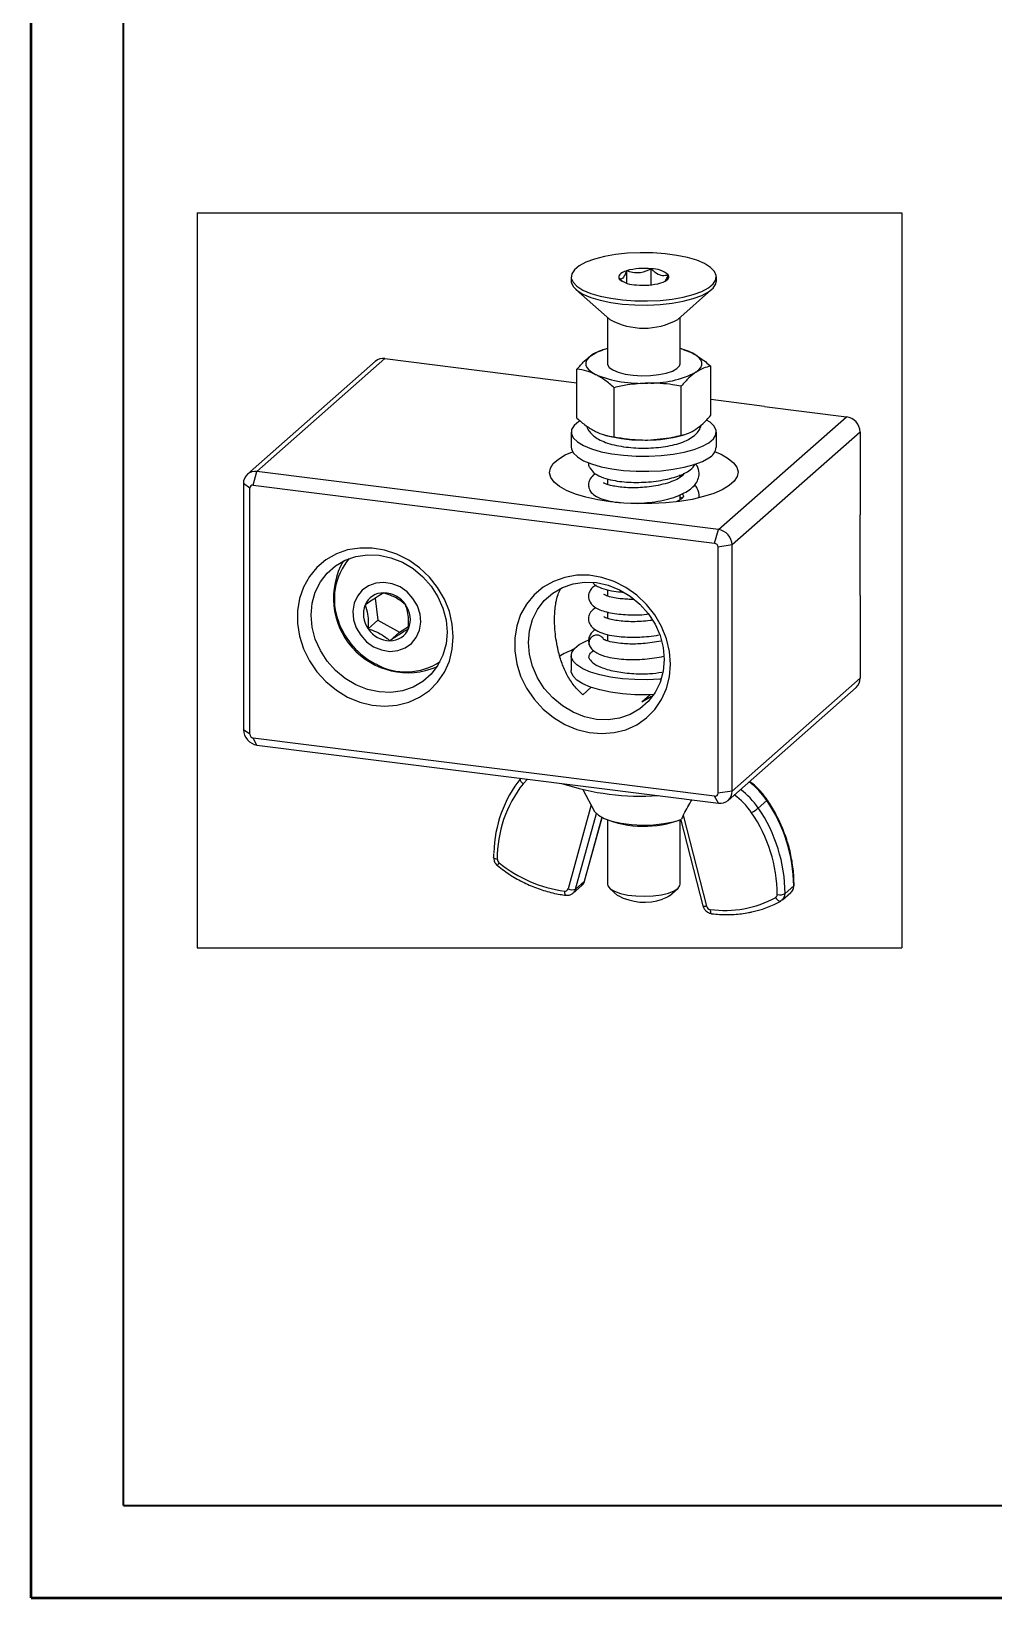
# Model space of a CAD drawing. Header units: millimetres. Extents: x 0 to 279, y 0 to 216.
# Drawn here: x 0 to 66.3, y 0 to 108 of the extents above; entities that cross this region are included whole.
import ezdxf

# ---------------------------------------------------------------- set-up
doc = ezdxf.new("R2010")
doc.units = ezdxf.units.MM
doc.layers.add('PAGE_BORDER', color=7, linetype='Continuous')
doc.layers.add('TITLE_BLOCK_BORDER', color=7, linetype='Continuous')

msp = doc.modelspace()

# ---------------------------------------------------------------- linework, layer by layer
at = {"color": 7, "linetype": 'Continuous', "lineweight": 50}
for q in [(0, 215.9), (279.4, 0)]:
    msp.add_line((0, 0), q, dxfattribs=at)
at = {"color": 7, "linetype": 'Continuous', "lineweight": 25}
for p, q in [((37.21, 91.03), (37.21, 90.75)), ((40.52, 90.9), (40.69, 90.73)), ((41.03, 90.61), (41.03, 91.45)), ((42.71, 90.48), (42.71, 91.58)), ((47.21, 90.75), (47.21, 91.03)), ((37.53, 90.16), (39.87, 88.1)), ((44.55, 88.1), (46.88, 90.16)), ((39.71, 88.24), (39.71, 85.04)), ((44.71, 85.04), (44.71, 88.24)), ((24.37, 85.4), (15.55, 77.62)), ((24.37, 85.4), (37.6, 83.73)), ((39.6, 86.05), (39.37, 85.99)), ((44.91, 86.03), (44.81, 86.05)), ((44.91, 86.02), (45.53, 85.79)), ((23.71, 85.21), (14.89, 77.43)), ((37.6, 81.28), (37.6, 84.67)), ((46.82, 81.49), (46.82, 84.87)), ((40.17, 80), (40.17, 83.39)), ((44.78, 80.11), (44.78, 83.49)), ((50.52, 82.1), (46.82, 82.57)), ((50.52, 82.1), (56.18, 81.39)), ((47.36, 73.61), (56.18, 81.39)), ((37.21, 80.33), (37.21, 79.29)), ((39.5, 80.13), (39.6, 80.1)), ((44.81, 80.1), (45.05, 80.17)), ((47.21, 79.29), (47.21, 80.33)), ((57.11, 80.33), (48.29, 72.55)), ((57.11, 80.33), (57.11, 74.63)), ((15.05, 76.47), (14.62, 76.79)), ((14.62, 76.79), (14.62, 59.82)), ((15.29, 76.68), (15.55, 77.62)), ((15.29, 76.68), (47.09, 72.67)), ((47.36, 73.61), (15.55, 77.62)), ((39.71, 77.11), (39.71, 76.72)), ((44.83, 77.31), (44.7, 77.37)), ((44.71, 77.21), (44.71, 77.38)), ((15.05, 59.5), (15.05, 76.47)), ((39.71, 75.62), (39.71, 75.56)), ((44.71, 75.67), (44.71, 76.01)), ((44.85, 75.78), (44.71, 75.83)), ((57.11, 69.06), (57.11, 74.63)), ((47.09, 72.67), (47.36, 73.61)), ((48.29, 72.55), (47.32, 72.41)), ((47.32, 72.41), (47.32, 55.44)), ((48.29, 55.58), (48.29, 72.55)), ((39.71, 69.47), (39.71, 69.03)), ((23.7, 68.88), (23.89, 67.37)), ((57.11, 69.06), (57.11, 63.36)), ((23.89, 67.37), (23.21, 66.77)), ((23.89, 67.37), (25.38, 66.55)), ((25.38, 66.55), (25.99, 66.94)), ((39.71, 67.94), (39.71, 67.49)), ((25.38, 66.55), (24.7, 65.95)), ((39.67, 65.94), (39.71, 65.96)), ((39.71, 66.39), (39.71, 65.93)), ((37.21, 64.92), (37.21, 63.89)), ((38, 62.23), (38.58, 62.74)), ((48.02, 54.95), (56.84, 62.73)), ((48.29, 55.58), (57.11, 63.36)), ((42.65, 62.23), (42.08, 61.72)), ((42.74, 62.11), (42.08, 61.72)), ((15.05, 59.5), (14.62, 59.82)), ((47.09, 55.23), (15.29, 59.24)), ((15.55, 58.76), (15.29, 59.24)), ((15.55, 58.76), (47.36, 54.76)), ((38.01, 55.69), (38.82, 54.19)), ((47.36, 54.76), (47.09, 55.23)), ((48.29, 55.58), (47.32, 55.44)), ((50.69, 54.94), (50.1, 54.42)), ((38.13, 49.39), (39.33, 53.77)), ((39.71, 53.59), (39.71, 49.17)), ((44.71, 49.17), (44.71, 53.59)), ((44.76, 53.59), (46.28, 47.68)), ((44.93, 53.92), (46.54, 47.65)), ((37.35, 48.56), (37.94, 49.08)), ((38.1, 49.36), (37.51, 48.84)), ((39.87, 48.87), (40.43, 48.38)), ((43.98, 48.38), (44.55, 48.87)), ((51.76, 48.09), (52.35, 48.61)), ((52.54, 49.05), (51.95, 48.53)), ((37.35, 48.56), (37.36, 48.57))]:
    msp.add_line(p, q, dxfattribs=at)
at = {"color": 8, "linetype": 'Continuous', "lineweight": 25}
for p, q in [((38.58, 54.64), (36.99, 48.86)), ((37.51, 48.84), (38.94, 54.04)), ((39.32, 53.78), (38.1, 49.36)), ((44.58, 53.57), (44.81, 53.65))]:
    msp.add_line(p, q, dxfattribs=at)
at = {"color": 7, "linetype": 'Continuous', "lineweight": 25, "flags": 128}
for points in [[(38.8, 92.25), (38.22, 92.03), (37.75, 91.79), (37.43, 91.52), (37.24, 91.23), (37.21, 90.94), (37.33, 90.66), (37.6, 90.38), (38.01, 90.12), (38.55, 89.89), (39.19, 89.7), (39.93, 89.55), (40.74, 89.44), (41.59, 89.38), (42.46, 89.37), (43.33, 89.41), (44.16, 89.5), (44.93, 89.63), (45.61, 89.81), (46.2, 90.03), (46.66, 90.27), (46.99, 90.54), (47.17, 90.83), (47.2, 91.12), (47.08, 91.4), (46.81, 91.68), (46.4, 91.94), (45.87, 92.17), (45.22, 92.36), (44.48, 92.51), (43.67, 92.62), (42.82, 92.68), (41.95, 92.69), (41.09, 92.65), (40.26, 92.56), (39.49, 92.43), (38.8, 92.25)], [(37.21, 90.75), (37.21, 90.66), (37.33, 90.37), (37.6, 90.1), (38.01, 89.84), (38.55, 89.61), (39.19, 89.42), (39.93, 89.26), (40.74, 89.15), (41.59, 89.09), (42.46, 89.08), (43.33, 89.12), (44.16, 89.21), (44.93, 89.35), (45.61, 89.53), (46.2, 89.74), (46.66, 89.99), (46.99, 90.26), (47.17, 90.54), (47.21, 90.75)], [(41.03, 91.45), (40.87, 91.4), (40.74, 91.34), (40.63, 91.27), (40.55, 91.2), (40.5, 91.13), (40.48, 91.05), (40.48, 90.97), (40.52, 90.9)], [(43.39, 90.61), (43.54, 90.66), (43.67, 90.72), (43.78, 90.79), (43.86, 90.86), (43.91, 90.93), (43.94, 91.01), (43.93, 91.08), (43.89, 91.16)], [(38.62, 85.63), (38.42, 85.47), (38.28, 85.3), (38.22, 85.13), (38.22, 84.95), (38.28, 84.78), (38.42, 84.61), (38.62, 84.45), (38.88, 84.3)], [(45.8, 84.45), (46, 84.62), (46.13, 84.78), (46.2, 84.96), (46.2, 85.13), (46.13, 85.3), (45.99, 85.47), (45.79, 85.63), (45.53, 85.79)], [(39.71, 85.04), (39.71, 84.99), (39.82, 84.79), (40.08, 84.61), (40.45, 84.45), (40.93, 84.33), (41.48, 84.25), (42.07, 84.21), (42.68, 84.22), (43.25, 84.29)], [(43.25, 84.29), (43.76, 84.39), (44.19, 84.53), (44.49, 84.71), (44.67, 84.9), (44.71, 85.04)], [(37.79, 81.11), (37.72, 81.06), (37.4, 80.79), (37.23, 80.5), (37.22, 80.21), (37.35, 79.93), (37.64, 79.65), (38.06, 79.4), (38.61, 79.17), (39.26, 78.98), (40.01, 78.83), (40.82, 78.73), (41.68, 78.67), (42.55, 78.67), (43.41, 78.71), (44.24, 78.81), (45, 78.95), (45.68, 79.13), (46.25, 79.35), (46.7, 79.6)], [(46.7, 79.6), (47.01, 79.87), (47.18, 80.15), (47.19, 80.44), (47.06, 80.73), (46.78, 81.01), (46.53, 81.16)], [(39.91, 75.53), (39.03, 75.67), (38.22, 75.85), (37.5, 76.06), (36.88, 76.31), (36.39, 76.59), (36.02, 76.89), (35.79, 77.21), (35.71, 77.53), (35.77, 77.85), (35.97, 78.17), (36.32, 78.47), (36.79, 78.76), (37.3, 78.98)], [(37.21, 79.29), (37.22, 79.18), (37.35, 78.89), (37.64, 78.62), (38.06, 78.36), (38.61, 78.14), (39.26, 77.94), (40.01, 77.79), (40.82, 77.69), (41.68, 77.63), (42.55, 77.63), (43.41, 77.67), (44.24, 77.77), (45, 77.91), (45.68, 78.09), (46.25, 78.31), (46.7, 78.56)], [(47.12, 78.98), (47.53, 78.8), (48.03, 78.52), (48.39, 78.22), (48.62, 77.91), (48.71, 77.58), (48.65, 77.26), (48.44, 76.94), (48.1, 76.64), (47.62, 76.36), (47.03, 76.1), (46.32, 75.88), (45.53, 75.69), (44.66, 75.55), (43.73, 75.45), (42.77, 75.4), (41.8, 75.39), (40.84, 75.44), (39.91, 75.53)], [(29.08, 66.22), (29.01, 67.1), (28.81, 67.97), (28.47, 68.82), (28, 69.61), (27.43, 70.34), (26.76, 70.97), (26.01, 71.5), (25.2, 71.92), (24.35, 72.2), (23.49, 72.34), (22.63, 72.34), (21.8, 72.21), (21.02, 71.93), (20.3, 71.52), (19.68, 71), (19.16, 70.37), (18.76, 69.65), (18.48, 68.85), (18.34, 68.01), (18.34, 67.14), (18.48, 66.26), (18.76, 65.4), (19.16, 64.57), (19.68, 63.81), (20.3, 63.13), (21.02, 62.54), (21.8, 62.07), (22.63, 61.72), (23.49, 61.51), (24.35, 61.43), (25.2, 61.5), (26.01, 61.71), (26.76, 62.05), (27.43, 62.52), (28, 63.1), (28.47, 63.78), (28.81, 64.54), (29.01, 65.36), (29.08, 66.22)], [(28.65, 66.54), (28.58, 65.73), (28.36, 64.96), (28.02, 64.26), (27.55, 63.65), (26.98, 63.14), (26.31, 62.75), (25.57, 62.5), (24.78, 62.39), (23.97, 62.42), (23.16, 62.59), (22.37, 62.9), (21.63, 63.34), (20.96, 63.9), (20.39, 64.55), (19.92, 65.28), (19.57, 66.07), (19.36, 66.89), (19.29, 67.72), (19.36, 68.53), (19.57, 69.3), (19.92, 70), (20.39, 70.61), (20.96, 71.12), (21.63, 71.51), (22.37, 71.76), (23.16, 71.88), (23.97, 71.84), (24.78, 71.67), (25.57, 71.36), (26.31, 70.92), (26.98, 70.36), (27.55, 69.71), (28.02, 68.98), (28.36, 68.19), (28.58, 67.37), (28.65, 66.54)], [(44.05, 64.33), (43.98, 65.21), (43.77, 66.09), (43.43, 66.93), (42.97, 67.73), (42.4, 68.45), (41.73, 69.09), (40.98, 69.62), (40.17, 70.03), (39.32, 70.31), (38.45, 70.46), (37.6, 70.46), (36.76, 70.32), (35.98, 70.04), (35.27, 69.64), (34.65, 69.11), (34.13, 68.48), (33.72, 67.76), (33.45, 66.97), (33.31, 66.12), (33.31, 65.25), (33.45, 64.37), (33.72, 63.51), (34.13, 62.69), (34.65, 61.92), (35.27, 61.24), (35.98, 60.66), (36.76, 60.18), (37.6, 59.84), (38.45, 59.62), (39.32, 59.55), (40.17, 59.62), (40.98, 59.82), (41.73, 60.16), (42.4, 60.63), (42.97, 61.21), (43.43, 61.89), (43.77, 62.65), (43.98, 63.47), (44.05, 64.33)], [(25.41, 69.66), (24.86, 69.88), (24.3, 69.97), (23.75, 69.92), (23.24, 69.74), (22.81, 69.44), (22.47, 69.02), (22.25, 68.53), (22.16, 67.98), (22.21, 67.4), (22.39, 66.84), (22.7, 66.33), (23.1, 65.88), (23.59, 65.54), (24.14, 65.32), (24.7, 65.22), (25.25, 65.27), (25.76, 65.45), (26.19, 65.76), (26.53, 66.17), (26.75, 66.67), (26.84, 67.22), (26.79, 67.79), (26.61, 68.35), (26.3, 68.87), (25.9, 69.31), (25.41, 69.66)], [(43.61, 64.66), (43.54, 63.85), (43.33, 63.08), (42.99, 62.38), (42.52, 61.76), (41.94, 61.25), (41.27, 60.87), (40.54, 60.61), (39.75, 60.5), (38.94, 60.53), (38.12, 60.7), (37.34, 61.02), (36.6, 61.46), (35.93, 62.01), (35.35, 62.67), (34.89, 63.4), (34.54, 64.19), (34.33, 65.01), (34.26, 65.83), (34.33, 66.64), (34.54, 67.41), (34.89, 68.11), (35.35, 68.73), (35.93, 69.23), (36.6, 69.62), (37.34, 69.88), (38.12, 69.99), (38.94, 69.96), (39.75, 69.79), (40.54, 69.47), (41.27, 69.03), (41.94, 68.48), (42.52, 67.82), (42.99, 67.09), (43.33, 66.3), (43.54, 65.48), (43.61, 64.66)], [(43.41, 63.31), (43.31, 63.3), (42.45, 63.26), (41.58, 63.27), (40.73, 63.33), (39.92, 63.44), (39.18, 63.6), (38.54, 63.79), (38, 64.02), (37.6, 64.28), (37.33, 64.55), (37.21, 64.84), (37.25, 65.13), (37.43, 65.42), (37.76, 65.69), (38.22, 65.93), (38.41, 66.01)], [(42.9, 62.24), (42.45, 62.22), (41.58, 62.23), (40.73, 62.29), (39.92, 62.4), (39.18, 62.56), (38.54, 62.75), (38, 62.98), (37.6, 63.24), (37.33, 63.52), (37.21, 63.81), (37.21, 63.89)], [(38.82, 54.19), (38.84, 54.16), (39.09, 53.92), (39.48, 53.7), (40.01, 53.52), (40.64, 53.38), (41.35, 53.29), (42.11, 53.25), (42.87, 53.27), (43.59, 53.35), (44.25, 53.48), (44.58, 53.57)], [(39.71, 49.17), (39.73, 49.05), (39.89, 48.85), (40.19, 48.68), (40.6, 48.53), (41.1, 48.42), (41.67, 48.36), (42.27, 48.34), (42.86, 48.37), (43.42, 48.44), (43.91, 48.56)], [(43.91, 48.56), (44.3, 48.71), (44.57, 48.89), (44.7, 49.09), (44.71, 49.17)], [(43.98, 48.38), (43.84, 48.28), (43.5, 48.14)], [(51.3, 48.25), (51.34, 48.18), (51.39, 48.12), (51.44, 48.07), (51.49, 48.04), (51.54, 48.01), (51.59, 48), (51.63, 48.01), (51.66, 48.02)], [(51.77, 48.1), (51.73, 48.07), (51.66, 48.02)]]:
    msp.add_lwpolyline(points, dxfattribs=at)
at = {"color": 8, "linetype": 'Continuous', "lineweight": 25, "flags": 128}
for points in [[(33.89, 56.08), (33.84, 56.14), (33.79, 56.2), (33.74, 56.26), (33.72, 56.31), (33.7, 56.37), (33.7, 56.42), (33.71, 56.46), (33.72, 56.47)], [(33.89, 56.08), (34.19, 56.4), (34.2, 56.41)], [(32.12, 50.88), (32.04, 50.89), (31.98, 50.91), (31.93, 50.93), (31.89, 50.95), (31.86, 50.98), (31.85, 51.01), (31.85, 51.01)], [(36.74, 48.69), (36.74, 48.62), (36.75, 48.55), (36.76, 48.5), (36.78, 48.45), (36.8, 48.42), (36.83, 48.41), (36.83, 48.41)], [(38.1, 49.36), (38.13, 49.38), (38.13, 49.39)], [(52.54, 49.05), (52.56, 49.08), (52.57, 49.1)], [(46.54, 47.65), (46.47, 47.64), (46.41, 47.64), (46.35, 47.64), (46.32, 47.65), (46.29, 47.67), (46.28, 47.68)], [(46.79, 47.43), (46.79, 47.35), (46.8, 47.29), (46.81, 47.23), (46.83, 47.19), (46.86, 47.16), (46.88, 47.14), (46.89, 47.14)]]:
    msp.add_lwpolyline(points, dxfattribs=at)
at = {"color": 7, "linetype": 'Continuous', "lineweight": 25}
for centre, radius, start, end in [((41.68, 92.28), 1.81, 229.9874, 270.6187), ((42.21, 87.1), 4.51, 83.5627, 105.2086), ((42.73, 89.78), 1.81, 49.9874, 90.6187), ((42.2, 94.96), 4.51, 263.5627, 285.2086), ((42.21, 92.34), 4.85, 241.16, 298.84), ((24.25, 84.57), 0.836, 81.9196, 130.5832), ((40.61, 82.37), 3.83, 103.6875, 121.4245), ((43.55, 81.63), 4.61, 64.6003, 75.5104), ((42, 92.04), 8.35, 248.1071, 273.2815), ((42.7, 90.53), 6.82, 268.1299, 297.0493), ((56.02, 80.31), 1.09, 1.0587, 81.7605), ((42.12, 89.74), 9.96, 255.3122, 272.0066), ((42.38, 89.17), 9.39, 270.5405, 284.9971), ((46.28, 79.39), 0.927, 296.491, 353.966), ((15.43, 76.81), 0.814, 81.3986, 181.4206), ((15.26, 76.48), 0.203, 81.3986, 181.4206), ((47.2, 72.53), 1.09, 1.0587, 81.7605), ((47.05, 72.4), 0.273, 1.0587, 81.7605), ((25.96, 68.89), 5.14, 150.1394, 292.6799), ((25.2, 68.82), 4.32, 139.5417, 201.49), ((24.27, 67.86), 1.39, 89.0477, 156.1276), ((24.26, 67.4), 1.85, 33.7173, 88.7011), ((24.59, 67.78), 1.71, 158.0802, 215.9999), ((24.41, 67.42), 1.71, 338.0802, 35.9999), ((26.15, 69.05), 5.29, 200.0268, 242.7924), ((24.75, 67.8), 1.85, 213.7173, 268.7011), ((24.73, 67.34), 1.39, 269.0477, 336.1276), ((38.93, 60.91), 4.7, 109.6191, 123.0178), ((25.81, 68.01), 4.21, 240.4496, 304.1571), ((56.28, 63.35), 0.834, 312.158, 0.9777), ((15.71, 59.84), 1.09, 181.0587, 261.7605), ((15.33, 59.51), 0.273, 181.0587, 261.7605), ((40.42, 51.18), 8.54, 141.5732, 178.9046), ((40.33, 50.98), 8.22, 141.6066, 180.6891), ((42.02, 72.76), 17.52, 251.7925, 273.846), ((47.12, 55.43), 0.203, 261.3986, 1.4206), ((47.48, 55.56), 0.814, 261.3986, 1.4206), ((47.41, 57.76), 4.28, 301.3754, 308.9187), ((41.22, 48.35), 10.19, 0.5558, 34.3499), ((41.32, 48.43), 10.63, 0.5558, 34.3499), ((41.91, 48.95), 10.63, 0.5558, 34.3499), ((42.22, 60.34), 7.18, 247.6109, 290.7504), ((32.42, 50.89), 0.302, 181.0005, 231.6392), ((37.95, 57.64), 9.03, 230.741, 262.3242), ((36.77, 48.91), 0.225, 261.1765, 344.6619), ((37.27, 49.4), 0.612, 242.5696, 293.2347), ((42.24, 51.77), 3.84, 241.9086, 289.1722), ((46.83, 47.73), 0.305, 194.4541, 261.6106), ((47.79, 54.73), 7.37, 262.2127, 298.4348), ((51.18, 48.45), 0.227, 299.7294, 1.3293), ((51.57, 49.26), 0.82, 259.2261, 297.8883)]:
    msp.add_arc(centre, radius, start, end, dxfattribs=at)
at = {"color": 8, "linetype": 'Continuous', "lineweight": 25}
for centre, radius, start, end in [((46.31, 52), 5.27, 33.9116, 53.2474), ((45.65, 51.42), 4.8, 33.908, 54.4355), ((45.72, 51.48), 5.27, 33.9116, 53.2474), ((50.66, 55), 0.0632, 296.1598, 342.9522), ((32.58, 50.31), 0.483, 136.0961, 163.1111), ((36.98, 48.98), 0.557, 313.3002, 345.0169), ((37.57, 49.5), 0.556, 311.5893, 345.0302), ((51.96, 49.04), 0.581, 312.233, 0.9027), ((51.37, 48.52), 0.576, 313.2817, 1.1453)]:
    msp.add_arc(centre, radius, start, end, dxfattribs=at)
at = {"color": 7, "linetype": 'Continuous', "lineweight": 25}
for points, knots in [([(41.03, 91.45), (40.95, 91.28), (40.83, 90.98), (40.65, 90.85), (40.56, 90.89), (40.52, 90.9)], [0, 0, 0, 0, 0.439117, 0.751367, 1, 1, 1, 1]), ([(42.71, 91.58), (42.47, 91.47), (42.06, 91.27), (41.46, 91.3), (41.16, 91.4), (41.03, 91.45)], [0, 0, 0, 0, 0.439117, 0.751367, 1, 1, 1, 1]), ([(43.89, 91.16), (43.83, 91.14), (43.64, 91.09), (43.29, 91.12), (42.96, 91.34), (42.77, 91.52), (42.71, 91.58)], [0, 0, 0, 0, 0.180942, 0.506293, 0.843975, 1, 1, 1, 1]), ([(43.69, 90.75), (43.72, 90.78), (43.79, 90.88), (43.85, 91.05), (43.89, 91.16)], [0, 0, 0, 0, 0.394371, 1, 1, 1, 1]), ([(37.6, 84.67), (37.77, 84.86), (38.1, 85.24), (38.44, 85.5), (38.62, 85.63)], [0, 0, 0, 0, 0.4969604, 1, 1, 1, 1]), ([(38.62, 85.63), (38.78, 85.73), (39.03, 85.89), (39.28, 85.95), (39.37, 85.97)], [0, 0, 0, 0, 0.625589, 1, 1, 1, 1]), ([(45.53, 85.79), (45.73, 85.67), (46.16, 85.43), (46.59, 85.07), (46.82, 84.87)], [0, 0, 0, 0, 0.461748, 1, 1, 1, 1]), ([(38.88, 84.3), (38.68, 84.39), (38.25, 84.58), (37.83, 84.64), (37.6, 84.67)], [0, 0, 0, 0, 0.461748, 1, 1, 1, 1]), ([(40.17, 83.39), (39.96, 83.57), (39.53, 83.94), (39.1, 84.18), (38.88, 84.3)], [0, 0, 0, 0, 0.49696, 1, 1, 1, 1]), ([(45.8, 84.45), (45.64, 84.34), (45.29, 84.08), (44.96, 83.7), (44.78, 83.49)], [0, 0, 0, 0, 0.461748, 1, 1, 1, 1]), ([(46.82, 84.87), (46.65, 84.84), (46.31, 84.76), (45.97, 84.56), (45.8, 84.45)], [0, 0, 0, 0, 0.49696, 1, 1, 1, 1]), ([(42.47, 83.71), (42.01, 83.68), (41.23, 83.63), (40.47, 83.46), (40.17, 83.39)], [0, 0, 0, 0, 0.598328, 1, 1, 1, 1]), ([(44.78, 83.49), (44.58, 83.53), (43.83, 83.67), (43.05, 83.7), (42.47, 83.71)], [0, 0, 0, 0, 0.254987, 1, 1, 1, 1]), ([(37.6, 81.28), (37.81, 81.1), (38.23, 80.74), (38.67, 80.49), (38.88, 80.37)], [0, 0, 0, 0, 0.49696, 1, 1, 1, 1]), ([(45.8, 80.53), (45.96, 80.65), (46.3, 80.9), (46.63, 81.28), (46.82, 81.49)], [0, 0, 0, 0, 0.461748, 1, 1, 1, 1]), ([(38.28, 80.74), (38.28, 80.71), (38.32, 80.56), (38.48, 80.33), (38.74, 80.06), (39.1, 79.82), (39.57, 79.61), (40.15, 79.44), (40.8, 79.32), (41.49, 79.24), (42.18, 79.22), (42.88, 79.24), (43.56, 79.31), (44.2, 79.42), (44.78, 79.59), (45.28, 79.8), (45.68, 80.06), (45.96, 80.36), (46.12, 80.61), (46.15, 80.78), (46.16, 80.82)], [0, 0, 0, 0, 0.0109604, 0.0563036, 0.1044327, 0.1600938, 0.2262774, 0.2961035, 0.3632903, 0.4286856, 0.4932354, 0.5575599, 0.6220892, 0.6872895, 0.7539473, 0.8234502, 0.8873438, 0.9390469, 0.9859425, 1, 1, 1, 1]), ([(38.88, 80.37), (39.08, 80.28), (39.52, 80.09), (39.94, 80.04), (40.17, 80)], [0, 0, 0, 0, 0.461748, 1, 1, 1, 1]), ([(40.17, 80), (40.47, 79.95), (41.23, 79.81), (42.01, 79.79), (42.47, 79.78)], [0, 0, 0, 0, 0.401672, 1, 1, 1, 1]), ([(42.47, 79.78), (43.05, 79.83), (43.83, 79.88), (44.58, 80.06), (44.78, 80.11)], [0, 0, 0, 0, 0.745013, 1, 1, 1, 1]), ([(44.78, 80.11), (44.94, 80.14), (45.28, 80.22), (45.62, 80.42), (45.8, 80.53)], [0, 0, 0, 0, 0.49696, 1, 1, 1, 1]), ([(38.5, 77.86), (38.48, 77.89), (38.44, 77.97), (38.41, 78.1), (38.43, 78.19), (38.44, 78.23)], [0, 0, 0, 0, 0.258856, 0.700003, 1, 1, 1, 1]), ([(38.5, 77.86), (38.6, 77.72), (38.79, 77.46), (39.38, 77.18), (40.03, 77.01), (40.88, 76.88), (42.02, 76.84), (43.4, 76.97), (44.57, 77.27), (45.39, 77.64), (45.66, 77.99), (45.77, 78.14)], [0, 0, 0, 0, 0.110698, 0.209664, 0.295128, 0.368816, 0.508376, 0.647837, 0.783876, 0.913334, 1, 1, 1, 1]), ([(41.34, 75.43), (41.46, 75.43), (41.76, 75.42), (42.31, 75.45), (43.01, 75.53), (43.75, 75.67), (44.43, 75.87), (44.99, 76.12), (45.43, 76.39), (45.75, 76.7), (45.97, 77.07), (46.05, 77.52), (45.96, 77.91), (45.81, 78.09), (45.77, 78.14)], [0, 0, 0, 0, 0.04946, 0.122044, 0.212864, 0.319317, 0.422139, 0.518009, 0.607371, 0.691467, 0.771554, 0.863119, 0.965053, 1, 1, 1, 1]), ([(38.89, 77.45), (38.87, 77.44), (38.69, 77.36), (38.52, 77.14), (38.38, 76.82), (38.41, 76.44), (38.6, 76.13), (38.95, 75.86), (39.5, 75.65), (40.08, 75.52), (40.47, 75.49), (40.58, 75.48)], [0, 0, 0, 0, 0.023726, 0.152594, 0.260129, 0.346465, 0.453326, 0.596844, 0.775135, 0.932344, 1, 1, 1, 1]), ([(44.94, 77.49), (44.94, 77.48), (44.95, 77.46), (44.95, 77.44), (44.89, 77.35), (44.69, 77.17), (44.28, 76.96), (43.71, 76.77), (43.07, 76.62), (42.43, 76.54), (41.82, 76.49), (41.24, 76.49), (40.69, 76.52), (40.21, 76.59), (39.82, 76.68), (39.56, 76.76), (39.44, 76.85), (39.44, 76.82), (39.45, 76.82)], [0, 0, 0, 0, 0.042711, 0.089172, 0.146759, 0.215668, 0.296813, 0.380951, 0.458253, 0.528175, 0.591984, 0.656693, 0.722879, 0.78989, 0.855866, 0.920406, 0.983709, 1, 1, 1, 1]), ([(46.01, 75.82), (46.01, 75.84), (46.05, 76.04), (45.96, 76.38), (45.78, 76.61), (45.72, 76.69)], [0, 0, 0, 0, 0.049789, 0.678532, 1, 1, 1, 1]), ([(44.85, 76.07), (44.88, 76.03), (44.95, 75.95), (44.95, 75.94), (44.95, 75.9), (44.87, 75.79), (44.72, 75.66), (44.56, 75.58), (44.51, 75.55)], [0, 0, 0, 0, 0.170743, 0.38148, 0.560259, 0.726794, 0.90716, 1, 1, 1, 1]), ([(24.3, 69.24), (24.15, 69.16), (23.89, 69.01), (23.41, 68.69), (23.13, 68.5), (23.01, 68.42)], [0, 0, 0, 0, 0.439117, 0.751367, 1, 1, 1, 1]), ([(25.79, 68.42), (25.73, 68.48), (25.54, 68.64), (25.16, 68.91), (24.68, 69.12), (24.4, 69.21), (24.3, 69.24)], [0, 0, 0, 0, 0.1560255, 0.4937074, 0.8190578, 1, 1, 1, 1]), ([(38, 62.23), (37.8, 62.43), (37.38, 62.83), (36.92, 63.56), (36.55, 64.38), (36.26, 65.38), (36.08, 66.51), (36.04, 67.67), (36.13, 68.53), (36.27, 69.12), (36.41, 69.39), (36.46, 69.5)], [0, 0, 0, 0, 0.106452, 0.216322, 0.322627, 0.431573, 0.583598, 0.710318, 0.836974, 0.929427, 1, 1, 1, 1]), ([(38.92, 69.77), (38.88, 69.76), (38.72, 69.68), (38.58, 69.52), (38.39, 69.2), (38.38, 68.78), (38.63, 68.4), (38.97, 68.17), (39.53, 67.94), (40.44, 67.76), (41.52, 67.72), (42.21, 67.75), (42.45, 67.78), (42.47, 67.78)], [0, 0, 0, 0, 0.025254, 0.110813, 0.170787, 0.258673, 0.358206, 0.451775, 0.543531, 0.726422, 0.903784, 0.989843, 1, 1, 1, 1]), ([(38.71, 69.93), (38.73, 69.9), (38.87, 69.74), (39.28, 69.57), (39.91, 69.4), (40.46, 69.32), (40.75, 69.3), (40.82, 69.3)], [0, 0, 0, 0, 0.068425, 0.374745, 0.687192, 0.932585, 1, 1, 1, 1]), ([(41.48, 68.8), (41.45, 68.8), (41.29, 68.8), (40.98, 68.81), (40.52, 68.85), (40.02, 68.93), (39.63, 69.04), (39.44, 69.15), (39.45, 69.13), (39.45, 69.12)], [0, 0, 0, 0, 0.029558, 0.140508, 0.295798, 0.494617, 0.73092, 0.936055, 1, 1, 1, 1]), ([(23.01, 68.42), (23.07, 68.22), (23.18, 67.87), (23.23, 67.26), (23.22, 66.92), (23.21, 66.77)], [0, 0, 0, 0, 0.439117, 0.751367, 1, 1, 1, 1]), ([(25.99, 66.78), (26, 67.05), (26.01, 67.5), (25.91, 68.06), (25.83, 68.31), (25.79, 68.42)], [0, 0, 0, 0, 0.439117, 0.751367, 1, 1, 1, 1]), ([(38.91, 68.23), (38.83, 68.18), (38.62, 68.05), (38.44, 67.79), (38.37, 67.42), (38.48, 67.07), (38.73, 66.78), (39.16, 66.53), (39.78, 66.34), (40.45, 66.24), (41, 66.2), (41.47, 66.19), (41.97, 66.2), (42.58, 66.24), (43.02, 66.31), (43.25, 66.35)], [0, 0, 0, 0, 0.056771, 0.138992, 0.201405, 0.262921, 0.343078, 0.449555, 0.56671, 0.660488, 0.730828, 0.780775, 0.838941, 0.913996, 1, 1, 1, 1]), ([(42.78, 67.36), (42.73, 67.35), (42.5, 67.31), (42.04, 67.28), (41.45, 67.25), (40.89, 67.28), (40.38, 67.33), (39.95, 67.41), (39.64, 67.5), (39.46, 67.6), (39.45, 67.59), (39.45, 67.59)], [0, 0, 0, 0, 0.031561, 0.158874, 0.283792, 0.411761, 0.542196, 0.671628, 0.798281, 0.921956, 1, 1, 1, 1]), ([(23.21, 66.77), (23.31, 66.74), (23.59, 66.65), (24.07, 66.44), (24.46, 66.17), (24.64, 66.01), (24.7, 65.95)], [0, 0, 0, 0, 0.180942, 0.506293, 0.843975, 1, 1, 1, 1]), ([(24.7, 65.95), (24.92, 66.1), (25.3, 66.36), (25.73, 66.63), (25.91, 66.73), (25.99, 66.78)], [0, 0, 0, 0, 0.439117, 0.751367, 1, 1, 1, 1]), ([(38.89, 66.72), (38.85, 66.7), (38.65, 66.58), (38.46, 66.31), (38.37, 65.95), (38.43, 65.73), (38.46, 65.63)], [0, 0, 0, 0, 0.098203, 0.507435, 0.750192, 1, 1, 1, 1]), ([(38.95, 66.34), (38.9, 66.33), (38.79, 66.32), (38.64, 66.24), (38.52, 66.12), (38.44, 65.97), (38.42, 65.81), (38.43, 65.68), (38.46, 65.62), (38.47, 65.62)], [0, 0, 0, 0, 0.145021, 0.328513, 0.473647, 0.633777, 0.80262, 0.971463, 1, 1, 1, 1]), ([(39.43, 66.05), (39.41, 66.08), (39.38, 66.16), (39.26, 66.26), (39.11, 66.33), (39, 66.34), (38.95, 66.34)], [0, 0, 0, 0, 0.1999, 0.445064, 0.755025, 1, 1, 1, 1]), ([(43.39, 65.93), (43.19, 65.89), (42.79, 65.81), (42.19, 65.75), (41.67, 65.72), (41.2, 65.72), (40.69, 65.75), (40.11, 65.83), (39.7, 65.93), (39.49, 66.01), (39.46, 66.03), (39.44, 66.04)], [0, 0, 0, 0, 0.113465, 0.224423, 0.316745, 0.390216, 0.480331, 0.614465, 0.788588, 0.890491, 1, 1, 1, 1]), ([(38.42, 64.78), (38.43, 64.83), (38.44, 64.94), (38.52, 65.09), (38.63, 65.2), (38.72, 65.24), (38.77, 65.26)], [0, 0, 0, 0, 0.272335, 0.530612, 0.764712, 1, 1, 1, 1]), ([(38.42, 64.78), (38.49, 64.66), (38.63, 64.42), (39.25, 64.1), (40.16, 63.83), (41.35, 63.68), (42.51, 63.65), (43.18, 63.74), (43.46, 63.78)], [0, 0, 0, 0, 0.157634, 0.315348, 0.501176, 0.684842, 0.868847, 1, 1, 1, 1]), ([(38.46, 65.61), (38.52, 65.52), (38.64, 65.33), (39.03, 65.06), (39.61, 64.84), (40.32, 64.72), (41.17, 64.64), (42.06, 64.66), (42.95, 64.75), (43.38, 64.84), (43.59, 64.88)], [0, 0, 0, 0, 0.108537, 0.205944, 0.367974, 0.491804, 0.595459, 0.793522, 0.897719, 1, 1, 1, 1]), ([(50.72, 54.98), (50.64, 55.1), (50.4, 55.42), (50, 55.87), (49.64, 56.14), (49.49, 56.25)], [0, 0, 0, 0, 0.2381755, 0.6776384, 1, 1, 1, 1]), ([(44.93, 53.92), (44.94, 53.95), (45.14, 54.3), (45.34, 54.66), (45.52, 54.99)], [0, 0, 0, 0, 0.074908, 1, 1, 1, 1]), ([(52.57, 49.1), (52.56, 49.29), (52.55, 49.85), (52.44, 50.77), (52.2, 51.86), (51.83, 52.92), (51.36, 53.94), (50.97, 54.61), (50.74, 54.95), (50.72, 54.98)], [0, 0, 0, 0, 0.0956361, 0.2742015, 0.4529004, 0.6317049, 0.8105922, 0.9802166, 1, 1, 1, 1]), ([(44.93, 53.92), (44.91, 53.88), (44.85, 53.78), (44.83, 53.7), (44.81, 53.65)], [0, 0, 0, 0, 0.419373, 1, 1, 1, 1]), ([(31.86, 51.29), (31.85, 51.25), (31.85, 51.16), (31.85, 51.06), (31.85, 51.01)], [0, 0, 0, 0, 0.437301, 1, 1, 1, 1]), ([(31.85, 51.01), (31.86, 50.94), (31.87, 50.78), (31.98, 50.59), (32.08, 50.49), (32.12, 50.46)], [0, 0, 0, 0, 0.350493, 0.748118, 1, 1, 1, 1]), ([(32.12, 50.46), (32.27, 50.34), (32.71, 50), (33.48, 49.51), (34.43, 49.04), (35.43, 48.69), (36.23, 48.49), (36.7, 48.43), (36.83, 48.41)], [0, 0, 0, 0, 0.1085719, 0.31185, 0.5152175, 0.7185466, 0.9218026, 1, 1, 1, 1]), ([(36.83, 48.41), (36.91, 48.41), (37.07, 48.41), (37.25, 48.48), (37.33, 48.56), (37.35, 48.58)], [0, 0, 0, 0, 0.405818, 0.817834, 1, 1, 1, 1]), ([(37.93, 49.09), (37.97, 49.13), (38.06, 49.21), (38.11, 49.33), (38.13, 49.39)], [0, 0, 0, 0, 0.433973, 1, 1, 1, 1]), ([(52.34, 48.62), (52.37, 48.64), (52.46, 48.71), (52.54, 48.88), (52.56, 49.03), (52.57, 49.1)], [0, 0, 0, 0, 0.189187, 0.625826, 1, 1, 1, 1]), ([(46.28, 47.68), (46.31, 47.61), (46.36, 47.46), (46.54, 47.27), (46.73, 47.17), (46.85, 47.15), (46.89, 47.14)], [0, 0, 0, 0, 0.256182, 0.562543, 0.882091, 1, 1, 1, 1]), ([(49.66, 47.27), (49.9, 47.33), (50.47, 47.46), (51.13, 47.74), (51.53, 47.95), (51.65, 48.01)], [0, 0, 0, 0, 0.351059, 0.810079, 1, 1, 1, 1]), ([(46.89, 47.14), (47.07, 47.12), (47.59, 47.07), (48.44, 47.08), (49.19, 47.15), (49.58, 47.25), (49.66, 47.27)], [0, 0, 0, 0, 0.19357, 0.554302, 0.914932, 1, 1, 1, 1])]:
    msp.add_open_spline(points, degree=3, knots=knots, dxfattribs=at)
at = {"layer": 'PAGE_BORDER', "lineweight": 35}
for q in [(6.35, 209.55), (273.05, 6.35)]:
    msp.add_line((6.35, 6.35), q, dxfattribs=at)
at = {"layer": 'TITLE_BLOCK_BORDER'}
for p, q in [((11.44, 95.43), (59.98, 95.43)), ((11.44, 95.43), (11.44, 44.79)), ((59.98, 95.43), (59.98, 44.79)), ((11.44, 44.79), (59.98, 44.79))]:
    msp.add_line(p, q, dxfattribs=at)

doc.saveas('drawing.dxf')
